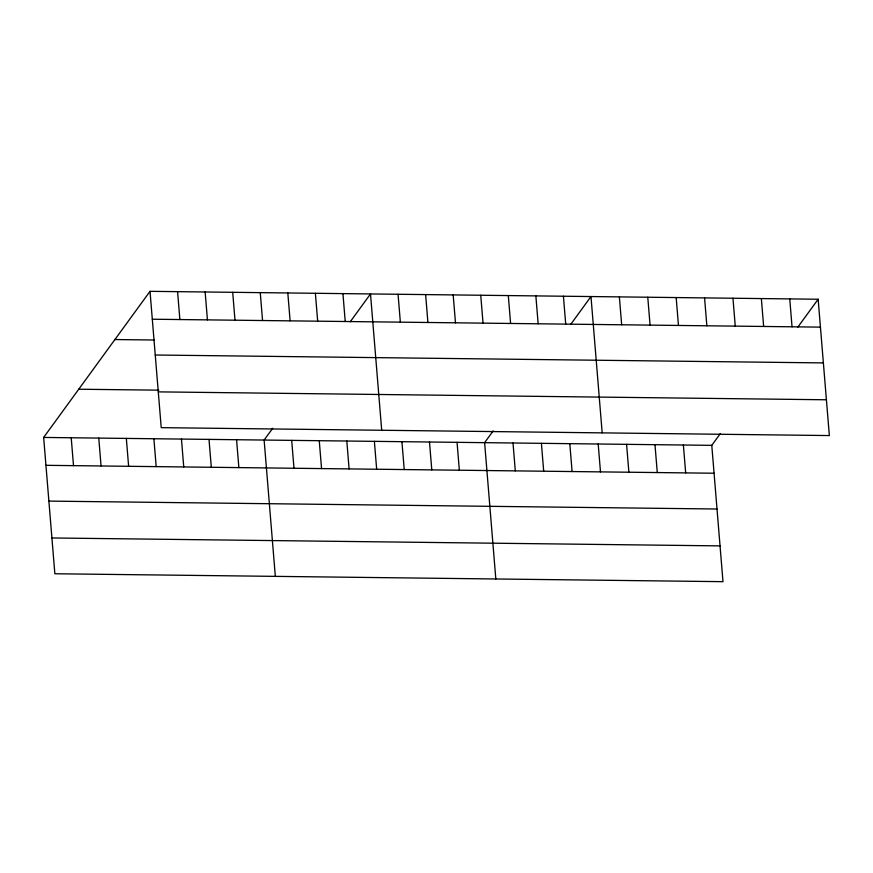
<?xml version="1.0" encoding="UTF-8"?>
<svg xmlns="http://www.w3.org/2000/svg" width="873" height="873" viewBox="0 0 873 873"><rect width="100%" height="100%" fill="white"/><g stroke="black" fill="none" stroke-linecap="round" stroke-linejoin="round"><path stroke-width="1.31" d="M720.356 433.565L711.779 445.35L722.986 581.669L54.857 573.757L43.65 437.438L150.014 291.331L818.143 299.243L829.35 435.562L161.221 427.65L150.014 291.331M272.714 428.261L264.126 440.047L275.333 576.366M350.215 321.799L370.501 293.95L381.708 430.269M493.19 430.869L484.613 442.655L495.82 578.974M570.702 324.418L590.977 296.558L602.184 432.877M797.857 327.102L818.143 299.243M152.317 319.223L820.434 327.135M114.92 339.542L154.292 340.012M155.252 355.005L823.381 362.917M78.756 389.227L158.81 390.166M158.286 391.868L826.404 399.779M43.65 437.438L711.779 445.35M45.942 465.32L714.07 473.231M48.888 501.102L717.006 509.014M51.911 537.964L720.039 545.887M789.749 298.915L792.04 326.797M761.354 298.577L763.646 326.458M732.96 298.239L735.252 326.12M704.566 297.9L706.857 325.782M676.171 297.562L678.463 325.454M683.373 445.012L685.676 472.893M647.766 297.235L650.069 325.116M654.979 444.673L657.271 472.555M619.372 296.896L621.663 324.778M626.585 444.335L628.876 472.217M598.191 443.997L600.482 471.889M563.423 296.231L565.715 324.112M569.796 443.67L572.088 471.551M535.858 295.903L538.15 323.785M541.402 443.331L543.693 471.213M508.304 295.576L510.596 323.457M513.008 442.993L515.299 470.874M480.739 295.249L483.031 323.13M453.185 294.921L455.477 322.814M457.048 442.327L459.34 470.209M425.62 294.594L427.912 322.486M429.494 442L431.786 469.892M398.055 294.277L400.358 322.159M401.929 441.673L404.221 469.565M374.375 441.356L376.667 469.238M342.936 293.623L345.228 321.504M346.81 441.029L349.102 468.91M315.382 293.295L317.674 321.177M319.256 440.701L321.548 468.583M287.817 292.968L290.109 320.849M291.691 440.374L293.983 468.255M260.263 292.641L262.555 320.522M232.698 292.313L234.99 320.195M236.572 439.719L238.864 467.601M205.144 291.986L207.436 319.867M209.007 439.392L211.299 467.273M177.579 291.658L179.871 319.54M181.453 439.064L183.745 466.946M153.888 438.737L156.18 466.619M126.334 438.41L128.626 466.302M98.769 438.082L101.061 465.975M71.215 437.766L73.507 465.647"/></g></svg>
